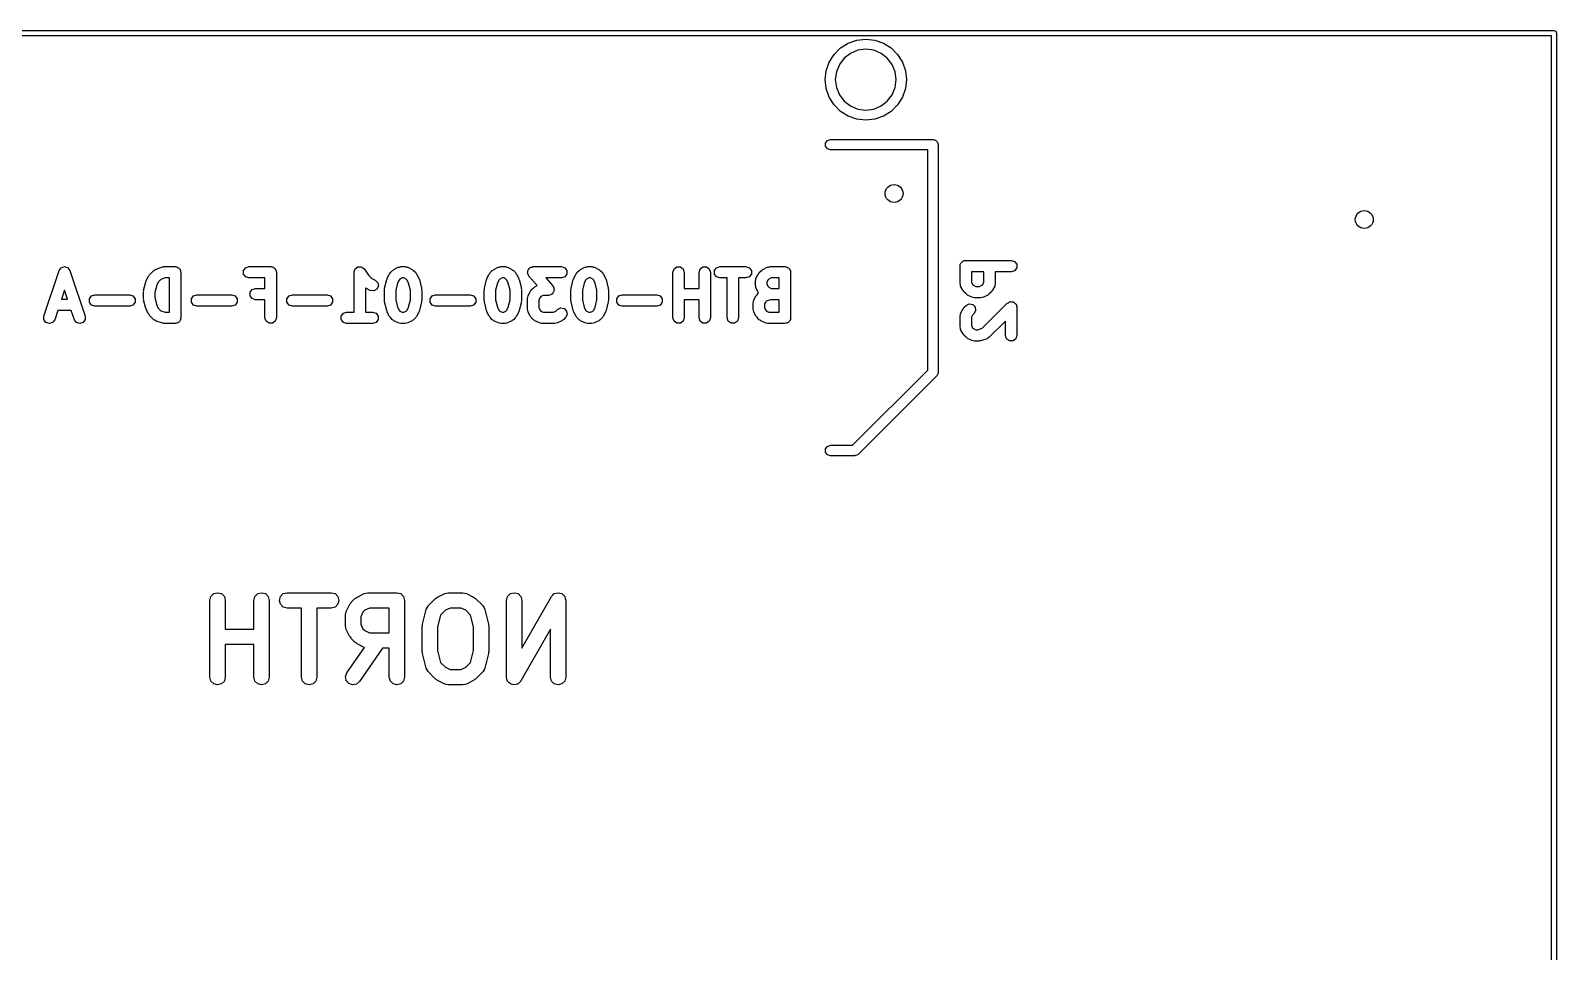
# Model space of a CAD drawing. Extents: x 0.05 to 3.95, y 0.04 to 3.84.
# Drawn here: x 2.776 to 3.948, y 1.937 to 2.645 of the extents above; entities that cross this region are included whole.
import ezdxf

# ---------------------------------------------------------------- set-up
doc = ezdxf.new("R2010")
doc.units = 0
doc.header["$MEASUREMENT"] = 0
doc.layers.add('BLACK', color=7, linetype='CONTINUOUS')

msp = doc.modelspace()

# ---------------------------------------------------------------- linework, layer by layer
at = {"layer": 'BLACK', "linetype": 'CONTINUOUS'}
for p, q in [((0.5047, 2.6453), (3.9457, 2.6453)), ((3.9437, 2.6413), (0.5067, 2.6413)), ((3.4036, 2.6356), (3.4102, 2.6379)), ((3.4102, 2.6379), (3.4171, 2.6387)), ((3.4171, 2.6387), (3.424, 2.6379)), ((3.424, 2.6379), (3.4306, 2.6356)), ((3.9437, 0.4563), (3.9437, 2.6413)), ((3.9457, 2.6453), (3.9471, 2.6447)), ((3.9471, 2.6447), (3.9476, 2.6433)), ((3.9476, 2.6433), (3.9476, 0.4543)), ((3.389, 2.621), (3.3927, 2.6269)), ((3.3927, 2.6269), (3.3977, 2.6319)), ((3.3977, 2.6319), (3.4036, 2.6356)), ((3.4054, 2.6277), (3.4006, 2.624)), ((3.411, 2.6301), (3.4054, 2.6277)), ((3.4171, 2.6309), (3.411, 2.6301)), ((3.4232, 2.6301), (3.4171, 2.6309)), ((3.4288, 2.6277), (3.4232, 2.6301)), ((3.4336, 2.624), (3.4288, 2.6277)), ((3.4306, 2.6356), (3.4365, 2.6319)), ((3.4365, 2.6319), (3.4415, 2.6269)), ((3.4415, 2.6269), (3.4452, 2.621)), ((3.3859, 2.6075), (3.3867, 2.6144)), ((3.3867, 2.6144), (3.389, 2.621)), ((3.3969, 2.6192), (3.3945, 2.6136)), ((3.4006, 2.624), (3.3969, 2.6192)), ((3.4373, 2.6192), (3.4336, 2.624)), ((3.4397, 2.6136), (3.4373, 2.6192)), ((3.4452, 2.621), (3.4475, 2.6144)), ((3.4475, 2.6144), (3.4483, 2.6075)), ((3.3867, 2.6006), (3.3859, 2.6075)), ((3.3945, 2.6136), (3.3937, 2.6075)), ((3.3937, 2.6075), (3.3945, 2.6014)), ((3.4405, 2.6075), (3.4397, 2.6136)), ((3.4397, 2.6014), (3.4405, 2.6075)), ((3.4483, 2.6075), (3.4475, 2.6006)), ((3.389, 2.594), (3.3867, 2.6006)), ((3.3927, 2.5881), (3.389, 2.594)), ((3.3945, 2.6014), (3.3969, 2.5958)), ((3.3969, 2.5958), (3.4006, 2.591)), ((3.4006, 2.591), (3.4054, 2.5873)), ((3.4288, 2.5873), (3.4336, 2.591)), ((3.4336, 2.591), (3.4373, 2.5958)), ((3.4373, 2.5958), (3.4397, 2.6014)), ((3.4452, 2.594), (3.4415, 2.5881)), ((3.4475, 2.6006), (3.4452, 2.594)), ((3.3977, 2.5831), (3.3927, 2.5881)), ((3.4036, 2.5794), (3.3977, 2.5831)), ((3.4102, 2.5771), (3.4036, 2.5794)), ((3.4054, 2.5873), (3.411, 2.5849)), ((3.411, 2.5849), (3.4171, 2.5841)), ((3.4171, 2.5841), (3.4232, 2.5849)), ((3.4232, 2.5849), (3.4288, 2.5873)), ((3.4306, 2.5794), (3.424, 2.5771)), ((3.4365, 2.5831), (3.4306, 2.5794)), ((3.4415, 2.5881), (3.4365, 2.5831)), ((3.4171, 2.5763), (3.4102, 2.5771)), ((3.424, 2.5771), (3.4171, 2.5763)), ((3.3862, 2.5587), (3.3876, 2.5607)), ((3.3862, 2.5563), (3.3862, 2.5587)), ((3.3876, 2.5543), (3.3862, 2.5563)), ((3.3876, 2.5607), (3.39, 2.5615)), ((3.39, 2.5615), (3.4687, 2.5615)), ((3.4687, 2.5615), (3.4693, 2.5613)), ((3.4693, 2.5613), (3.4699, 2.5613)), ((3.4699, 2.5613), (3.4705, 2.5609)), ((3.4705, 2.5609), (3.471, 2.5607)), ((3.471, 2.5607), (3.4714, 2.5602)), ((3.4714, 2.5602), (3.4719, 2.5598)), ((3.4719, 2.5598), (3.4721, 2.5593)), ((3.4721, 2.5593), (3.4725, 2.5587)), ((3.4725, 2.5587), (3.4725, 2.5581)), ((3.4725, 2.5581), (3.4727, 2.5575)), ((3.4727, 2.5575), (3.4727, 2.3825)), ((3.39, 2.5535), (3.3876, 2.5543)), ((3.4647, 2.5535), (3.39, 2.5535)), ((3.4647, 2.3842), (3.4647, 2.5535)), ((2.7975, 2.4608), (2.7983, 2.4619)), ((2.7983, 2.4619), (2.7991, 2.463)), ((2.7991, 2.463), (2.8004, 2.4634)), ((2.7991, 2.463), (2.7991, 2.463)), ((2.7991, 2.463), (2.7991, 2.463)), ((2.8004, 2.4634), (2.8016, 2.4638)), ((2.8016, 2.4638), (2.8017, 2.4638)), ((2.8017, 2.4638), (2.8017, 2.4638)), ((2.8017, 2.4638), (2.803, 2.4634)), ((2.803, 2.4634), (2.8042, 2.463)), ((2.8042, 2.463), (2.8042, 2.463)), ((2.8042, 2.463), (2.8043, 2.463)), ((2.8043, 2.463), (2.805, 2.4619)), ((2.805, 2.4619), (2.8058, 2.4608)), ((2.8711, 2.4613), (2.872, 2.4619)), ((2.872, 2.4619), (2.8769, 2.4636)), ((2.8769, 2.4636), (2.8777, 2.4636)), ((2.8777, 2.4636), (2.8783, 2.4638)), ((2.8783, 2.4638), (2.8867, 2.4638)), ((2.8867, 2.4638), (2.8873, 2.4636)), ((2.8873, 2.4636), (2.888, 2.4636)), ((2.888, 2.4636), (2.8886, 2.4632)), ((2.8886, 2.4632), (2.8892, 2.463)), ((2.8892, 2.463), (2.8897, 2.4624)), ((2.8897, 2.4624), (2.8902, 2.462)), ((2.8902, 2.462), (2.8904, 2.4613)), ((2.9392, 2.4608), (2.9408, 2.463)), ((2.9408, 2.463), (2.9433, 2.4638)), ((2.9433, 2.4638), (2.96, 2.4638)), ((2.96, 2.4638), (2.9607, 2.4636)), ((2.9607, 2.4636), (2.9613, 2.4636)), ((2.9613, 2.4636), (2.9619, 2.4632)), ((2.9619, 2.4632), (2.9626, 2.463)), ((2.9626, 2.463), (2.963, 2.4624)), ((2.963, 2.4624), (2.9635, 2.462)), ((2.9635, 2.462), (2.9638, 2.4613)), ((3.0244, 2.4608), (3.0248, 2.462)), ((3.0248, 2.462), (3.0249, 2.4621)), ((3.0249, 2.4621), (3.026, 2.4628)), ((3.0249, 2.4621), (3.0249, 2.4621)), ((3.026, 2.4628), (3.027, 2.4636)), ((3.027, 2.4636), (3.0271, 2.4636)), ((3.0271, 2.4636), (3.0271, 2.4636)), ((3.0271, 2.4636), (3.0284, 2.4636)), ((3.0284, 2.4636), (3.0297, 2.4636)), ((3.0297, 2.4636), (3.0298, 2.4635)), ((3.0298, 2.4635), (3.0299, 2.4635)), ((3.0299, 2.4635), (3.0309, 2.4628)), ((3.0309, 2.4628), (3.0319, 2.462)), ((3.0319, 2.462), (3.0319, 2.4619)), ((3.0319, 2.4619), (3.032, 2.4619)), ((3.032, 2.4619), (3.0351, 2.4572)), ((3.0542, 2.4612), (3.0547, 2.4617)), ((3.0547, 2.4617), (3.058, 2.4634)), ((3.058, 2.4634), (3.059, 2.4635)), ((3.059, 2.4635), (3.06, 2.4638)), ((3.06, 2.4638), (3.0633, 2.4638)), ((3.0633, 2.4638), (3.0643, 2.4635)), ((3.0643, 2.4635), (3.0653, 2.4634)), ((3.0653, 2.4634), (3.0686, 2.4617)), ((3.0686, 2.4617), (3.0691, 2.4612)), ((3.1309, 2.4612), (3.1314, 2.4617)), ((3.1314, 2.4617), (3.1347, 2.4634)), ((3.1347, 2.4634), (3.1357, 2.4635)), ((3.1357, 2.4635), (3.1367, 2.4638)), ((3.1367, 2.4638), (3.14, 2.4638)), ((3.14, 2.4638), (3.141, 2.4635)), ((3.141, 2.4635), (3.142, 2.4634)), ((3.142, 2.4634), (3.1453, 2.4617)), ((3.1453, 2.4617), (3.1458, 2.4612)), ((3.1578, 2.4612), (3.1579, 2.4617)), ((3.1579, 2.4617), (3.1586, 2.4623)), ((3.1586, 2.4623), (3.1591, 2.463)), ((3.1591, 2.463), (3.1596, 2.4631)), ((3.1596, 2.4631), (3.1599, 2.4634)), ((3.1599, 2.4634), (3.1608, 2.4635)), ((3.1608, 2.4635), (3.1617, 2.4638)), ((3.1617, 2.4638), (3.1833, 2.4638)), ((3.1833, 2.4638), (3.1859, 2.463)), ((3.1859, 2.463), (3.1875, 2.4608)), ((3.1975, 2.4612), (3.198, 2.4617)), ((3.198, 2.4617), (3.2014, 2.4634)), ((3.2014, 2.4634), (3.2024, 2.4635)), ((3.2024, 2.4635), (3.2033, 2.4638)), ((3.2033, 2.4638), (3.2067, 2.4638)), ((3.2067, 2.4638), (3.2076, 2.4635)), ((3.2076, 2.4635), (3.2086, 2.4634)), ((3.2086, 2.4634), (3.212, 2.4617)), ((3.212, 2.4617), (3.2125, 2.4612)), ((3.269, 2.4594), (3.2698, 2.462)), ((3.2698, 2.462), (3.272, 2.4636)), ((3.272, 2.4636), (3.2747, 2.4636)), ((3.2747, 2.4636), (3.2769, 2.462)), ((3.2769, 2.462), (3.2777, 2.4594)), ((3.289, 2.4594), (3.2898, 2.462)), ((3.2898, 2.462), (3.292, 2.4636)), ((3.292, 2.4636), (3.2947, 2.4636)), ((3.2947, 2.4636), (3.2969, 2.462)), ((3.2969, 2.462), (3.2977, 2.4594)), ((3.3008, 2.4608), (3.3024, 2.463)), ((3.3024, 2.463), (3.305, 2.4638)), ((3.305, 2.4638), (3.325, 2.4638)), ((3.325, 2.4638), (3.3276, 2.463)), ((3.3276, 2.463), (3.3292, 2.4608)), ((3.3375, 2.4612), (3.338, 2.4617)), ((3.338, 2.4617), (3.3414, 2.4634)), ((3.3414, 2.4634), (3.3424, 2.4635)), ((3.3424, 2.4635), (3.3433, 2.4638)), ((3.3433, 2.4638), (3.355, 2.4638)), ((3.355, 2.4638), (3.3557, 2.4636)), ((3.3557, 2.4636), (3.3563, 2.4636)), ((3.3563, 2.4636), (3.3569, 2.4632)), ((3.3569, 2.4632), (3.3576, 2.463)), ((3.3576, 2.463), (3.358, 2.4624)), ((3.358, 2.4624), (3.3585, 2.462)), ((3.3585, 2.462), (3.3588, 2.4613)), ((3.4895, 2.4642), (3.4897, 2.4649)), ((3.4895, 2.4509), (3.4895, 2.4642)), ((3.4897, 2.4656), (3.4901, 2.4661)), ((3.4897, 2.4649), (3.4897, 2.4656)), ((3.4901, 2.4661), (3.4903, 2.4668)), ((3.4903, 2.4668), (3.4909, 2.4672)), ((3.4909, 2.4672), (3.4913, 2.4678)), ((3.4913, 2.4678), (3.492, 2.468)), ((3.492, 2.468), (3.4925, 2.4684)), ((3.4925, 2.4684), (3.4932, 2.4684)), ((3.4932, 2.4684), (3.4939, 2.4686)), ((3.4939, 2.4686), (3.5289, 2.4686)), ((3.5289, 2.4686), (3.5314, 2.4678)), ((3.5314, 2.4678), (3.533, 2.4656)), ((3.533, 2.4629), (3.5314, 2.4607)), ((3.533, 2.4656), (3.533, 2.4629)), ((2.7858, 2.4258), (2.7975, 2.4608)), ((2.8058, 2.4608), (2.8175, 2.4258)), ((2.8624, 2.4455), (2.8641, 2.4522)), ((2.8641, 2.4522), (2.8643, 2.4526)), ((2.8643, 2.4526), (2.8644, 2.4531)), ((2.8644, 2.4531), (2.8661, 2.4564)), ((2.8661, 2.4564), (2.8666, 2.4569)), ((2.8666, 2.4569), (2.8669, 2.4575)), ((2.8669, 2.4575), (2.8702, 2.4609)), ((2.8702, 2.4609), (2.8711, 2.4613)), ((2.8736, 2.4518), (2.8725, 2.4496)), ((2.8757, 2.4539), (2.8736, 2.4518)), ((2.879, 2.4551), (2.8757, 2.4539)), ((2.8823, 2.4551), (2.879, 2.4551)), ((2.8823, 2.4288), (2.8823, 2.4551)), ((2.8904, 2.4613), (2.8908, 2.4608)), ((2.8908, 2.4608), (2.8908, 2.4601)), ((2.8908, 2.4601), (2.891, 2.4594)), ((2.891, 2.4594), (2.891, 2.4244)), ((2.9392, 2.4581), (2.9392, 2.4608)), ((2.9408, 2.4559), (2.9392, 2.4581)), ((2.9433, 2.4551), (2.9408, 2.4559)), ((2.9556, 2.4551), (2.9433, 2.4551)), ((2.9556, 2.4471), (2.9556, 2.4551)), ((2.9638, 2.4613), (2.9642, 2.4608)), ((2.9642, 2.4608), (2.9642, 2.4601)), ((2.9642, 2.4601), (2.9644, 2.4594)), ((2.9644, 2.4594), (2.9644, 2.4244)), ((3.024, 2.4596), (3.0244, 2.4608)), ((3.024, 2.4595), (3.024, 2.4596)), ((3.024, 2.4594), (3.024, 2.4595)), ((3.024, 2.4288), (3.024, 2.4594)), ((3.0351, 2.4572), (3.0376, 2.4547)), ((3.0376, 2.4547), (3.0403, 2.4533)), ((3.0403, 2.4533), (3.0422, 2.4514)), ((3.0422, 2.4514), (3.0427, 2.4488)), ((3.0474, 2.4472), (3.0491, 2.4538)), ((3.0491, 2.4538), (3.0494, 2.4542)), ((3.0494, 2.4547), (3.0511, 2.4581)), ((3.0494, 2.4542), (3.0494, 2.4547)), ((3.0511, 2.4581), (3.0516, 2.4586)), ((3.0516, 2.4586), (3.0519, 2.4592)), ((3.0519, 2.4592), (3.0536, 2.4609)), ((3.0536, 2.4609), (3.0542, 2.4612)), ((3.0575, 2.4512), (3.056, 2.4456)), ((3.0586, 2.4535), (3.0575, 2.4512)), ((3.0593, 2.4542), (3.0586, 2.4535)), ((3.061, 2.4551), (3.0593, 2.4542)), ((3.0623, 2.4551), (3.061, 2.4551)), ((3.0641, 2.4542), (3.0623, 2.4551)), ((3.0647, 2.4535), (3.0641, 2.4542)), ((3.0659, 2.4512), (3.0647, 2.4535)), ((3.0673, 2.4456), (3.0659, 2.4512)), ((3.0691, 2.4612), (3.0698, 2.4609)), ((3.0698, 2.4609), (3.0714, 2.4592)), ((3.0714, 2.4592), (3.0718, 2.4586)), ((3.0718, 2.4586), (3.0722, 2.4581)), ((3.0722, 2.4581), (3.0739, 2.4547)), ((3.0739, 2.4547), (3.074, 2.4542)), ((3.074, 2.4542), (3.0742, 2.4538)), ((3.0742, 2.4538), (3.0759, 2.4472)), ((3.1241, 2.4472), (3.1258, 2.4538)), ((3.1258, 2.4538), (3.126, 2.4542)), ((3.126, 2.4542), (3.1261, 2.4547)), ((3.1261, 2.4547), (3.1277, 2.4581)), ((3.1277, 2.4581), (3.1282, 2.4586)), ((3.1282, 2.4586), (3.1286, 2.4592)), ((3.1286, 2.4592), (3.1302, 2.4609)), ((3.1302, 2.4609), (3.1309, 2.4612)), ((3.1341, 2.4512), (3.1327, 2.4456)), ((3.1353, 2.4535), (3.1341, 2.4512)), ((3.1359, 2.4542), (3.1353, 2.4535)), ((3.1377, 2.4551), (3.1359, 2.4542)), ((3.139, 2.4551), (3.1377, 2.4551)), ((3.1407, 2.4542), (3.139, 2.4551)), ((3.1414, 2.4535), (3.1407, 2.4542)), ((3.1425, 2.4512), (3.1414, 2.4535)), ((3.144, 2.4456), (3.1425, 2.4512)), ((3.1458, 2.4612), (3.1464, 2.4609)), ((3.1464, 2.4609), (3.1481, 2.4592)), ((3.1481, 2.4592), (3.1484, 2.4586)), ((3.1484, 2.4586), (3.1489, 2.4581)), ((3.1489, 2.4581), (3.1506, 2.4547)), ((3.1506, 2.4547), (3.1507, 2.4542)), ((3.1507, 2.4542), (3.1509, 2.4538)), ((3.1509, 2.4538), (3.1526, 2.4472)), ((3.1573, 2.459), (3.1575, 2.4599)), ((3.1575, 2.4586), (3.1573, 2.459)), ((3.1575, 2.4608), (3.1578, 2.4612)), ((3.1575, 2.4599), (3.1575, 2.4608)), ((3.1575, 2.4581), (3.1575, 2.4586)), ((3.158, 2.4574), (3.1575, 2.4581)), ((3.1584, 2.4566), (3.158, 2.4574)), ((3.1648, 2.4492), (3.1584, 2.4566)), ((3.1833, 2.4551), (3.1713, 2.4551)), ((3.1713, 2.4551), (3.1766, 2.449)), ((3.1859, 2.4559), (3.1833, 2.4551)), ((3.1875, 2.4581), (3.1859, 2.4559)), ((3.1875, 2.4608), (3.1875, 2.4581)), ((3.1908, 2.4472), (3.1924, 2.4538)), ((3.1924, 2.4538), (3.1927, 2.4542)), ((3.1927, 2.4542), (3.1928, 2.4547)), ((3.1928, 2.4547), (3.1944, 2.4581)), ((3.1944, 2.4581), (3.1949, 2.4586)), ((3.1949, 2.4586), (3.1952, 2.4592)), ((3.1952, 2.4592), (3.1969, 2.4609)), ((3.1969, 2.4609), (3.1975, 2.4612)), ((3.2008, 2.4512), (3.1994, 2.4456)), ((3.2019, 2.4535), (3.2008, 2.4512)), ((3.2026, 2.4542), (3.2019, 2.4535)), ((3.2044, 2.4551), (3.2026, 2.4542)), ((3.2056, 2.4551), (3.2044, 2.4551)), ((3.2074, 2.4542), (3.2056, 2.4551)), ((3.2081, 2.4535), (3.2074, 2.4542)), ((3.2092, 2.4512), (3.2081, 2.4535)), ((3.2106, 2.4456), (3.2092, 2.4512)), ((3.2125, 2.4612), (3.2131, 2.4609)), ((3.2131, 2.4609), (3.2148, 2.4592)), ((3.2148, 2.4592), (3.2151, 2.4586)), ((3.2151, 2.4586), (3.2156, 2.4581)), ((3.2156, 2.4581), (3.2172, 2.4547)), ((3.2172, 2.4547), (3.2173, 2.4542)), ((3.2173, 2.4542), (3.2176, 2.4538)), ((3.2176, 2.4538), (3.2192, 2.4472)), ((3.269, 2.4244), (3.269, 2.4594)), ((3.2777, 2.4594), (3.2777, 2.4471)), ((3.289, 2.4471), (3.289, 2.4594)), ((3.2977, 2.4594), (3.2977, 2.4244)), ((3.3008, 2.4581), (3.3008, 2.4608)), ((3.3024, 2.4559), (3.3008, 2.4581)), ((3.305, 2.4551), (3.3024, 2.4559)), ((3.3106, 2.4551), (3.305, 2.4551)), ((3.3106, 2.4244), (3.3106, 2.4551)), ((3.325, 2.4551), (3.3194, 2.4551)), ((3.3194, 2.4551), (3.3194, 2.4244)), ((3.3276, 2.4559), (3.325, 2.4551)), ((3.3292, 2.4581), (3.3276, 2.4559)), ((3.3292, 2.4608), (3.3292, 2.4581)), ((3.3323, 2.4528), (3.3326, 2.4537)), ((3.3323, 2.4494), (3.3323, 2.4528)), ((3.3326, 2.4537), (3.3327, 2.4547)), ((3.3327, 2.4547), (3.3344, 2.4581)), ((3.3344, 2.4581), (3.3349, 2.4586)), ((3.3349, 2.4586), (3.3352, 2.4592)), ((3.3352, 2.4592), (3.3369, 2.4609)), ((3.3369, 2.4609), (3.3375, 2.4612)), ((3.3419, 2.4535), (3.341, 2.4517)), ((3.341, 2.4517), (3.341, 2.4505)), ((3.341, 2.4505), (3.3419, 2.4487)), ((3.3426, 2.4542), (3.3419, 2.4535)), ((3.3444, 2.4551), (3.3426, 2.4542)), ((3.3506, 2.4551), (3.3444, 2.4551)), ((3.3506, 2.4471), (3.3506, 2.4551)), ((3.3588, 2.4613), (3.3592, 2.4608)), ((3.3592, 2.4608), (3.3592, 2.4601)), ((3.3592, 2.4601), (3.3594, 2.4594)), ((3.3594, 2.4594), (3.3594, 2.4244)), ((3.4898, 2.4499), (3.4895, 2.4509)), ((3.4899, 2.4489), (3.4898, 2.4499)), ((3.5078, 2.4599), (3.4982, 2.4599)), ((3.4982, 2.4599), (3.4982, 2.4519)), ((3.4982, 2.4519), (3.4991, 2.4502)), ((3.4991, 2.4502), (3.4998, 2.4495)), ((3.5063, 2.4495), (3.5069, 2.4502)), ((3.5069, 2.4502), (3.5078, 2.4519)), ((3.5078, 2.4519), (3.5078, 2.4599)), ((3.5163, 2.4499), (3.5161, 2.4489)), ((3.5166, 2.4509), (3.5163, 2.4499)), ((3.5289, 2.4599), (3.5166, 2.4599)), ((3.5166, 2.4599), (3.5166, 2.4509)), ((3.5314, 2.4607), (3.5289, 2.4599)), ((2.8017, 2.4456), (2.7994, 2.4388)), ((2.7994, 2.4388), (2.8039, 2.4388)), ((2.8039, 2.4388), (2.8017, 2.4456)), ((2.8208, 2.4391), (2.8224, 2.4413)), ((2.8208, 2.4364), (2.8208, 2.4391)), ((2.8224, 2.4413), (2.825, 2.4421)), ((2.825, 2.4421), (2.8517, 2.4421)), ((2.8517, 2.4421), (2.8542, 2.4413)), ((2.8542, 2.4413), (2.8558, 2.4391)), ((2.8558, 2.4391), (2.8558, 2.4364)), ((2.8623, 2.4444), (2.8625, 2.4449)), ((2.8623, 2.4394), (2.8623, 2.4444)), ((2.8625, 2.4389), (2.8623, 2.4394)), ((2.8625, 2.4449), (2.8624, 2.4455)), ((2.8624, 2.4384), (2.8625, 2.4389)), ((2.8641, 2.4317), (2.8624, 2.4384)), ((2.8725, 2.4496), (2.871, 2.4439)), ((2.871, 2.4439), (2.871, 2.44)), ((2.871, 2.44), (2.8725, 2.4343)), ((2.8992, 2.4391), (2.9008, 2.4413)), ((2.8992, 2.4364), (2.8992, 2.4391)), ((2.9008, 2.4413), (2.9033, 2.4421)), ((2.9033, 2.4421), (2.93, 2.4421)), ((2.93, 2.4421), (2.9326, 2.4413)), ((2.9326, 2.4413), (2.9342, 2.4391)), ((2.9342, 2.4391), (2.9342, 2.4364)), ((2.9442, 2.4441), (2.9458, 2.4463)), ((2.9442, 2.4414), (2.9442, 2.4441)), ((2.9458, 2.4392), (2.9442, 2.4414)), ((2.9458, 2.4463), (2.9483, 2.4471)), ((2.9483, 2.4384), (2.9458, 2.4392)), ((2.9483, 2.4471), (2.9556, 2.4471)), ((2.9556, 2.4384), (2.9483, 2.4384)), ((2.9556, 2.4244), (2.9556, 2.4384)), ((2.9725, 2.4391), (2.9741, 2.4413)), ((2.9725, 2.4364), (2.9725, 2.4391)), ((2.9741, 2.4413), (2.9767, 2.4421)), ((2.9767, 2.4421), (3.0033, 2.4421)), ((3.0033, 2.4421), (3.0059, 2.4413)), ((3.0059, 2.4413), (3.0075, 2.4391)), ((3.0075, 2.4391), (3.0075, 2.4364)), ((3.033, 2.4472), (3.0327, 2.4475)), ((3.0327, 2.4475), (3.0327, 2.4288)), ((3.0364, 2.4455), (3.033, 2.4472)), ((3.0391, 2.4451), (3.0364, 2.4455)), ((3.0415, 2.4464), (3.0391, 2.4451)), ((3.0427, 2.4488), (3.0415, 2.4464)), ((3.0473, 2.4461), (3.0475, 2.4466)), ((3.0473, 2.4378), (3.0473, 2.4461)), ((3.0475, 2.4466), (3.0474, 2.4472)), ((3.056, 2.4456), (3.056, 2.4383)), ((3.056, 2.4383), (3.0575, 2.4326)), ((3.0659, 2.4326), (3.0673, 2.4383)), ((3.0673, 2.4383), (3.0673, 2.4456)), ((3.0759, 2.4472), (3.0759, 2.4466)), ((3.0759, 2.4466), (3.076, 2.4461)), ((3.076, 2.4461), (3.076, 2.4378)), ((3.0825, 2.4391), (3.0841, 2.4413)), ((3.0825, 2.4364), (3.0825, 2.4391)), ((3.0841, 2.4413), (3.0867, 2.4421)), ((3.0867, 2.4421), (3.1133, 2.4421)), ((3.1133, 2.4421), (3.1159, 2.4413)), ((3.1159, 2.4413), (3.1175, 2.4391)), ((3.1175, 2.4391), (3.1175, 2.4364)), ((3.124, 2.4461), (3.1241, 2.4466)), ((3.124, 2.4378), (3.124, 2.4461)), ((3.1241, 2.4466), (3.1241, 2.4472)), ((3.1327, 2.4456), (3.1327, 2.4383)), ((3.1327, 2.4383), (3.1341, 2.4326)), ((3.1425, 2.4326), (3.144, 2.4383)), ((3.144, 2.4383), (3.144, 2.4456)), ((3.1526, 2.4472), (3.1525, 2.4466)), ((3.1525, 2.4466), (3.1527, 2.4461)), ((3.1527, 2.4461), (3.1527, 2.4378)), ((3.1573, 2.4394), (3.1576, 2.4404)), ((3.1573, 2.4311), (3.1573, 2.4394)), ((3.1576, 2.4404), (3.1578, 2.4414)), ((3.1578, 2.4414), (3.1594, 2.4447)), ((3.1594, 2.4447), (3.1599, 2.4452)), ((3.1599, 2.4452), (3.1602, 2.4459)), ((3.1602, 2.4459), (3.1619, 2.4475)), ((3.1619, 2.4475), (3.1625, 2.4478)), ((3.1625, 2.4478), (3.163, 2.4484)), ((3.163, 2.4484), (3.1648, 2.4492)), ((3.1669, 2.4402), (3.166, 2.4384)), ((3.166, 2.4384), (3.166, 2.4321)), ((3.1676, 2.4408), (3.1669, 2.4402)), ((3.1694, 2.4417), (3.1676, 2.4408)), ((3.1733, 2.4417), (3.1694, 2.4417)), ((3.1742, 2.442), (3.1733, 2.4417)), ((3.1751, 2.4421), (3.1742, 2.442)), ((3.1754, 2.4424), (3.1751, 2.4421)), ((3.1759, 2.4426), (3.1754, 2.4424)), ((3.1764, 2.4433), (3.1759, 2.4426)), ((3.1771, 2.4439), (3.1764, 2.4433)), ((3.1766, 2.449), (3.177, 2.4482)), ((3.177, 2.4482), (3.1775, 2.4474)), ((3.1772, 2.4443), (3.1771, 2.4439)), ((3.1775, 2.4447), (3.1772, 2.4443)), ((3.1775, 2.4474), (3.1775, 2.447)), ((3.1775, 2.447), (3.1777, 2.4465)), ((3.1777, 2.4465), (3.1775, 2.4456)), ((3.1775, 2.4456), (3.1775, 2.4447)), ((3.1906, 2.4461), (3.1908, 2.4466)), ((3.1906, 2.4378), (3.1906, 2.4461)), ((3.1908, 2.4466), (3.1908, 2.4472)), ((3.1994, 2.4456), (3.1994, 2.4383)), ((3.1994, 2.4383), (3.2008, 2.4326)), ((3.2092, 2.4326), (3.2106, 2.4383)), ((3.2106, 2.4383), (3.2106, 2.4456)), ((3.2192, 2.4472), (3.2192, 2.4466)), ((3.2192, 2.4466), (3.2194, 2.4461)), ((3.2194, 2.4461), (3.2194, 2.4378)), ((3.2258, 2.4391), (3.2274, 2.4413)), ((3.2258, 2.4364), (3.2258, 2.4391)), ((3.2274, 2.4413), (3.23, 2.4421)), ((3.23, 2.4421), (3.2567, 2.4421)), ((3.2567, 2.4421), (3.2592, 2.4413)), ((3.2592, 2.4413), (3.2608, 2.4391)), ((3.2608, 2.4391), (3.2608, 2.4364)), ((3.2777, 2.4471), (3.289, 2.4471)), ((3.289, 2.4384), (3.2777, 2.4384)), ((3.2777, 2.4384), (3.2777, 2.4244)), ((3.289, 2.4244), (3.289, 2.4384)), ((3.3309, 2.4371), (3.3311, 2.4381)), ((3.3311, 2.4381), (3.3327, 2.4414)), ((3.3326, 2.4485), (3.3323, 2.4494)), ((3.3327, 2.4475), (3.3326, 2.4485)), ((3.3344, 2.4441), (3.3327, 2.4475)), ((3.3327, 2.4414), (3.3333, 2.4419)), ((3.3333, 2.4419), (3.3336, 2.4425)), ((3.3336, 2.4425), (3.3348, 2.4438)), ((3.3348, 2.4438), (3.3344, 2.4441)), ((3.344, 2.4384), (3.3407, 2.4373)), ((3.3419, 2.4487), (3.3426, 2.448)), ((3.3426, 2.448), (3.3444, 2.4471)), ((3.3506, 2.4384), (3.344, 2.4384)), ((3.3444, 2.4471), (3.3506, 2.4471)), ((3.3506, 2.4288), (3.3506, 2.4384)), ((3.4916, 2.4456), (3.4899, 2.4489)), ((3.4921, 2.4451), (3.4916, 2.4456)), ((3.4924, 2.4445), (3.4921, 2.4451)), ((3.4941, 2.4428), (3.4924, 2.4445)), ((3.4947, 2.4425), (3.4941, 2.4428)), ((3.4952, 2.442), (3.4947, 2.4425)), ((3.4986, 2.4403), (3.4952, 2.442)), ((3.4996, 2.4402), (3.4986, 2.4403)), ((3.5005, 2.4399), (3.4996, 2.4402)), ((3.4998, 2.4495), (3.5016, 2.4486)), ((3.5055, 2.4399), (3.5005, 2.4399)), ((3.5016, 2.4486), (3.5045, 2.4486)), ((3.5045, 2.4486), (3.5063, 2.4495)), ((3.5065, 2.4402), (3.5055, 2.4399)), ((3.5075, 2.4403), (3.5065, 2.4402)), ((3.5108, 2.442), (3.5075, 2.4403)), ((3.5113, 2.4425), (3.5108, 2.442)), ((3.512, 2.4428), (3.5113, 2.4425)), ((3.5136, 2.4445), (3.512, 2.4428)), ((3.5139, 2.4451), (3.5136, 2.4445)), ((3.5145, 2.4456), (3.5139, 2.4451)), ((3.5161, 2.4489), (3.5145, 2.4456)), ((2.7965, 2.4301), (2.7942, 2.423)), ((2.8068, 2.4301), (2.7965, 2.4301)), ((2.8092, 2.423), (2.8068, 2.4301)), ((2.8224, 2.4342), (2.8208, 2.4364)), ((2.825, 2.4334), (2.8224, 2.4342)), ((2.8517, 2.4334), (2.825, 2.4334)), ((2.8542, 2.4342), (2.8517, 2.4334)), ((2.8558, 2.4364), (2.8542, 2.4342)), ((2.8643, 2.4313), (2.8641, 2.4317)), ((2.8644, 2.4308), (2.8643, 2.4313)), ((2.8661, 2.4275), (2.8644, 2.4308)), ((2.8666, 2.427), (2.8661, 2.4275)), ((2.8669, 2.4263), (2.8666, 2.427)), ((2.8702, 2.423), (2.8669, 2.4263)), ((2.8725, 2.4343), (2.8736, 2.432)), ((2.8736, 2.432), (2.8757, 2.4299)), ((2.8757, 2.4299), (2.879, 2.4288)), ((2.879, 2.4288), (2.8823, 2.4288)), ((2.9008, 2.4342), (2.8992, 2.4364)), ((2.9033, 2.4334), (2.9008, 2.4342)), ((2.93, 2.4334), (2.9033, 2.4334)), ((2.9326, 2.4342), (2.93, 2.4334)), ((2.9342, 2.4364), (2.9326, 2.4342)), ((2.9741, 2.4342), (2.9725, 2.4364)), ((2.9767, 2.4334), (2.9741, 2.4342)), ((3.0033, 2.4334), (2.9767, 2.4334)), ((3.0059, 2.4342), (3.0033, 2.4334)), ((3.0075, 2.4364), (3.0059, 2.4342)), ((3.0142, 2.4258), (3.0158, 2.428)), ((3.0158, 2.428), (3.0183, 2.4288)), ((3.0183, 2.4288), (3.024, 2.4288)), ((3.0327, 2.4288), (3.0383, 2.4288)), ((3.0383, 2.4288), (3.0409, 2.428)), ((3.0409, 2.428), (3.0425, 2.4258)), ((3.0475, 2.4373), (3.0473, 2.4378)), ((3.0474, 2.4367), (3.0475, 2.4373)), ((3.0491, 2.43), (3.0474, 2.4367)), ((3.0494, 2.4296), (3.0491, 2.43)), ((3.0494, 2.4291), (3.0494, 2.4296)), ((3.0511, 2.4258), (3.0494, 2.4291)), ((3.0575, 2.4326), (3.0586, 2.4304)), ((3.0586, 2.4304), (3.0593, 2.4297)), ((3.0593, 2.4297), (3.061, 2.4288)), ((3.061, 2.4288), (3.0623, 2.4288)), ((3.0623, 2.4288), (3.0641, 2.4297)), ((3.0641, 2.4297), (3.0647, 2.4304)), ((3.0647, 2.4304), (3.0659, 2.4326)), ((3.0739, 2.4291), (3.0722, 2.4258)), ((3.074, 2.4296), (3.0739, 2.4291)), ((3.0742, 2.43), (3.074, 2.4296)), ((3.0759, 2.4367), (3.0742, 2.43)), ((3.076, 2.4378), (3.0759, 2.4373)), ((3.0759, 2.4373), (3.0759, 2.4367)), ((3.0841, 2.4342), (3.0825, 2.4364)), ((3.0867, 2.4334), (3.0841, 2.4342)), ((3.1133, 2.4334), (3.0867, 2.4334)), ((3.1159, 2.4342), (3.1133, 2.4334)), ((3.1175, 2.4364), (3.1159, 2.4342)), ((3.1241, 2.4373), (3.124, 2.4378)), ((3.1241, 2.4367), (3.1241, 2.4373)), ((3.1258, 2.43), (3.1241, 2.4367)), ((3.126, 2.4296), (3.1258, 2.43)), ((3.1261, 2.4291), (3.126, 2.4296)), ((3.1277, 2.4258), (3.1261, 2.4291)), ((3.1341, 2.4326), (3.1353, 2.4304)), ((3.1353, 2.4304), (3.1359, 2.4297)), ((3.1359, 2.4297), (3.1377, 2.4288)), ((3.1377, 2.4288), (3.139, 2.4288)), ((3.139, 2.4288), (3.1407, 2.4297)), ((3.1407, 2.4297), (3.1414, 2.4304)), ((3.1414, 2.4304), (3.1425, 2.4326)), ((3.1506, 2.4291), (3.1489, 2.4258)), ((3.1507, 2.4296), (3.1506, 2.4291)), ((3.1509, 2.43), (3.1507, 2.4296)), ((3.1526, 2.4367), (3.1509, 2.43)), ((3.1527, 2.4378), (3.1525, 2.4373)), ((3.1525, 2.4373), (3.1526, 2.4367)), ((3.1576, 2.4301), (3.1573, 2.4311)), ((3.1578, 2.4291), (3.1576, 2.4301)), ((3.1594, 2.4258), (3.1578, 2.4291)), ((3.166, 2.4321), (3.1669, 2.4304)), ((3.1669, 2.4304), (3.1676, 2.4297)), ((3.1676, 2.4297), (3.1694, 2.4288)), ((3.1694, 2.4288), (3.1773, 2.4288)), ((3.1773, 2.4288), (3.1791, 2.4297)), ((3.1791, 2.4297), (3.1802, 2.4309)), ((3.1802, 2.4309), (3.1827, 2.4321)), ((3.1827, 2.4321), (3.1853, 2.4317)), ((3.1853, 2.4317), (3.1872, 2.4297)), ((3.1877, 2.4271), (3.1864, 2.4247)), ((3.1872, 2.4297), (3.1877, 2.4271)), ((3.1908, 2.4373), (3.1906, 2.4378)), ((3.1908, 2.4367), (3.1908, 2.4373)), ((3.1924, 2.43), (3.1908, 2.4367)), ((3.1927, 2.4296), (3.1924, 2.43)), ((3.1928, 2.4291), (3.1927, 2.4296)), ((3.1944, 2.4258), (3.1928, 2.4291)), ((3.2008, 2.4326), (3.2019, 2.4304)), ((3.2019, 2.4304), (3.2026, 2.4297)), ((3.2026, 2.4297), (3.2044, 2.4288)), ((3.2044, 2.4288), (3.2056, 2.4288)), ((3.2056, 2.4288), (3.2074, 2.4297)), ((3.2074, 2.4297), (3.2081, 2.4304)), ((3.2081, 2.4304), (3.2092, 2.4326)), ((3.2172, 2.4291), (3.2156, 2.4258)), ((3.2173, 2.4296), (3.2172, 2.4291)), ((3.2176, 2.43), (3.2173, 2.4296)), ((3.2192, 2.4367), (3.2176, 2.43)), ((3.2194, 2.4378), (3.2192, 2.4373)), ((3.2192, 2.4373), (3.2192, 2.4367)), ((3.2274, 2.4342), (3.2258, 2.4364)), ((3.23, 2.4334), (3.2274, 2.4342)), ((3.2567, 2.4334), (3.23, 2.4334)), ((3.2592, 2.4342), (3.2567, 2.4334)), ((3.2608, 2.4364), (3.2592, 2.4342)), ((3.3306, 2.4361), (3.3309, 2.4371)), ((3.3306, 2.4311), (3.3306, 2.4361)), ((3.3309, 2.4301), (3.3306, 2.4311)), ((3.3311, 2.4291), (3.3309, 2.4301)), ((3.3327, 2.4258), (3.3311, 2.4291)), ((3.3403, 2.4368), (3.3394, 2.4351)), ((3.3394, 2.4351), (3.3394, 2.4321)), ((3.3394, 2.4321), (3.3403, 2.4304)), ((3.3407, 2.4373), (3.3403, 2.4368)), ((3.3403, 2.4304), (3.3409, 2.4297)), ((3.3409, 2.4297), (3.3427, 2.4288)), ((3.3427, 2.4288), (3.3506, 2.4288)), ((3.4895, 2.4259), (3.4898, 2.4269)), ((3.4898, 2.4269), (3.4899, 2.4279)), ((3.4899, 2.4279), (3.4916, 2.4312)), ((3.4916, 2.4312), (3.4921, 2.4317)), ((3.4921, 2.4317), (3.4924, 2.4323)), ((3.4924, 2.4323), (3.4941, 2.434)), ((3.4941, 2.434), (3.4965, 2.4352)), ((3.4965, 2.4352), (3.4992, 2.4348)), ((3.4991, 2.4266), (3.4982, 2.4249)), ((3.5003, 2.4278), (3.4991, 2.4266)), ((3.4992, 2.4348), (3.5011, 2.4329)), ((3.5015, 2.4302), (3.5003, 2.4278)), ((3.5011, 2.4329), (3.5015, 2.4302)), ((3.5065, 2.4164), (3.5258, 2.4357)), ((3.5258, 2.4357), (3.5267, 2.4361)), ((3.5267, 2.4361), (3.5275, 2.4367)), ((3.5275, 2.4367), (3.5279, 2.4367)), ((3.5279, 2.4367), (3.5282, 2.4369)), ((3.5282, 2.4369), (3.5292, 2.4367)), ((3.5292, 2.4367), (3.5302, 2.4367)), ((3.5302, 2.4367), (3.5305, 2.4365)), ((3.5305, 2.4365), (3.5309, 2.4365)), ((3.5309, 2.4365), (3.5316, 2.4357)), ((3.5316, 2.4357), (3.5324, 2.4351)), ((3.5324, 2.4351), (3.5325, 2.4348)), ((3.5325, 2.4348), (3.5328, 2.4346)), ((3.5328, 2.4346), (3.5329, 2.4335)), ((3.5329, 2.4335), (3.5332, 2.4326)), ((3.5332, 2.4326), (3.5332, 2.4109)), ((2.7858, 2.4231), (2.7858, 2.4258)), ((2.7874, 2.4209), (2.7858, 2.4231)), ((2.79, 2.4201), (2.7874, 2.4209)), ((2.7925, 2.4209), (2.79, 2.4201)), ((2.7942, 2.423), (2.7925, 2.4209)), ((2.8108, 2.4209), (2.8092, 2.423)), ((2.8134, 2.4201), (2.8108, 2.4209)), ((2.8159, 2.4209), (2.8134, 2.4201)), ((2.8175, 2.4231), (2.8159, 2.4209)), ((2.8175, 2.4258), (2.8175, 2.4231)), ((2.8711, 2.4226), (2.8702, 2.423)), ((2.872, 2.4219), (2.8711, 2.4226)), ((2.8769, 2.4203), (2.872, 2.4219)), ((2.8777, 2.4203), (2.8769, 2.4203)), ((2.8783, 2.4201), (2.8777, 2.4203)), ((2.8867, 2.4201), (2.8783, 2.4201)), ((2.8873, 2.4203), (2.8867, 2.4201)), ((2.888, 2.4203), (2.8873, 2.4203)), ((2.8886, 2.4207), (2.888, 2.4203)), ((2.8892, 2.4209), (2.8886, 2.4207)), ((2.8897, 2.4215), (2.8892, 2.4209)), ((2.8902, 2.4219), (2.8897, 2.4215)), ((2.8904, 2.4225), (2.8902, 2.4219)), ((2.8908, 2.4231), (2.8904, 2.4225)), ((2.891, 2.4244), (2.8908, 2.4238)), ((2.8908, 2.4238), (2.8908, 2.4231)), ((2.9565, 2.4219), (2.9556, 2.4244)), ((2.9587, 2.4203), (2.9565, 2.4219)), ((2.9613, 2.4203), (2.9587, 2.4203)), ((2.9635, 2.4219), (2.9613, 2.4203)), ((2.9644, 2.4244), (2.9635, 2.4219)), ((3.0142, 2.4231), (3.0142, 2.4258)), ((3.0158, 2.4209), (3.0142, 2.4231)), ((3.0183, 2.4201), (3.0158, 2.4209)), ((3.0383, 2.4201), (3.0183, 2.4201)), ((3.0409, 2.4209), (3.0383, 2.4201)), ((3.0425, 2.4231), (3.0409, 2.4209)), ((3.0425, 2.4258), (3.0425, 2.4231)), ((3.0516, 2.4253), (3.0511, 2.4258)), ((3.0519, 2.4247), (3.0516, 2.4253)), ((3.0536, 2.423), (3.0519, 2.4247)), ((3.0542, 2.4227), (3.0536, 2.423)), ((3.0547, 2.4222), (3.0542, 2.4227)), ((3.058, 2.4205), (3.0547, 2.4222)), ((3.059, 2.4204), (3.058, 2.4205)), ((3.06, 2.4201), (3.059, 2.4204)), ((3.0633, 2.4201), (3.06, 2.4201)), ((3.0643, 2.4204), (3.0633, 2.4201)), ((3.0653, 2.4205), (3.0643, 2.4204)), ((3.0686, 2.4222), (3.0653, 2.4205)), ((3.0691, 2.4227), (3.0686, 2.4222)), ((3.0698, 2.423), (3.0691, 2.4227)), ((3.0714, 2.4247), (3.0698, 2.423)), ((3.0718, 2.4253), (3.0714, 2.4247)), ((3.0722, 2.4258), (3.0718, 2.4253)), ((3.1282, 2.4253), (3.1277, 2.4258)), ((3.1286, 2.4247), (3.1282, 2.4253)), ((3.1302, 2.423), (3.1286, 2.4247)), ((3.1309, 2.4227), (3.1302, 2.423)), ((3.1314, 2.4222), (3.1309, 2.4227)), ((3.1347, 2.4205), (3.1314, 2.4222)), ((3.1357, 2.4204), (3.1347, 2.4205)), ((3.1367, 2.4201), (3.1357, 2.4204)), ((3.14, 2.4201), (3.1367, 2.4201)), ((3.141, 2.4204), (3.14, 2.4201)), ((3.142, 2.4205), (3.141, 2.4204)), ((3.1453, 2.4222), (3.142, 2.4205)), ((3.1458, 2.4227), (3.1453, 2.4222)), ((3.1464, 2.423), (3.1458, 2.4227)), ((3.1481, 2.4247), (3.1464, 2.423)), ((3.1484, 2.4253), (3.1481, 2.4247)), ((3.1489, 2.4258), (3.1484, 2.4253)), ((3.1599, 2.4253), (3.1594, 2.4258)), ((3.1602, 2.4247), (3.1599, 2.4253)), ((3.1619, 2.423), (3.1602, 2.4247)), ((3.1625, 2.4227), (3.1619, 2.423)), ((3.163, 2.4222), (3.1625, 2.4227)), ((3.1664, 2.4205), (3.163, 2.4222)), ((3.1674, 2.4204), (3.1664, 2.4205)), ((3.1683, 2.4201), (3.1674, 2.4204)), ((3.1783, 2.4201), (3.1683, 2.4201)), ((3.1793, 2.4204), (3.1783, 2.4201)), ((3.1803, 2.4205), (3.1793, 2.4204)), ((3.1836, 2.4222), (3.1803, 2.4205)), ((3.1841, 2.4227), (3.1836, 2.4222)), ((3.1848, 2.423), (3.1841, 2.4227)), ((3.1864, 2.4247), (3.1848, 2.423)), ((3.1949, 2.4253), (3.1944, 2.4258)), ((3.1952, 2.4247), (3.1949, 2.4253)), ((3.1969, 2.423), (3.1952, 2.4247)), ((3.1975, 2.4227), (3.1969, 2.423)), ((3.198, 2.4222), (3.1975, 2.4227)), ((3.2014, 2.4205), (3.198, 2.4222)), ((3.2024, 2.4204), (3.2014, 2.4205)), ((3.2033, 2.4201), (3.2024, 2.4204)), ((3.2067, 2.4201), (3.2033, 2.4201)), ((3.2076, 2.4204), (3.2067, 2.4201)), ((3.2086, 2.4205), (3.2076, 2.4204)), ((3.212, 2.4222), (3.2086, 2.4205)), ((3.2125, 2.4227), (3.212, 2.4222)), ((3.2131, 2.423), (3.2125, 2.4227)), ((3.2148, 2.4247), (3.2131, 2.423)), ((3.2151, 2.4253), (3.2148, 2.4247)), ((3.2156, 2.4258), (3.2151, 2.4253)), ((3.2698, 2.4219), (3.269, 2.4244)), ((3.272, 2.4203), (3.2698, 2.4219)), ((3.2747, 2.4203), (3.272, 2.4203)), ((3.2769, 2.4219), (3.2747, 2.4203)), ((3.2777, 2.4244), (3.2769, 2.4219)), ((3.2898, 2.4219), (3.289, 2.4244)), ((3.292, 2.4203), (3.2898, 2.4219)), ((3.2947, 2.4203), (3.292, 2.4203)), ((3.2969, 2.4219), (3.2947, 2.4203)), ((3.2977, 2.4244), (3.2969, 2.4219)), ((3.3115, 2.4219), (3.3106, 2.4244)), ((3.3136, 2.4203), (3.3115, 2.4219)), ((3.3163, 2.4203), (3.3136, 2.4203)), ((3.3185, 2.4219), (3.3163, 2.4203)), ((3.3194, 2.4244), (3.3185, 2.4219)), ((3.3333, 2.4253), (3.3327, 2.4258)), ((3.3336, 2.4247), (3.3333, 2.4253)), ((3.3352, 2.423), (3.3336, 2.4247)), ((3.3359, 2.4227), (3.3352, 2.423)), ((3.3364, 2.4222), (3.3359, 2.4227)), ((3.3397, 2.4205), (3.3364, 2.4222)), ((3.3407, 2.4204), (3.3397, 2.4205)), ((3.3417, 2.4201), (3.3407, 2.4204)), ((3.355, 2.4201), (3.3417, 2.4201)), ((3.3557, 2.4203), (3.355, 2.4201)), ((3.3563, 2.4203), (3.3557, 2.4203)), ((3.3569, 2.4207), (3.3563, 2.4203)), ((3.3576, 2.4209), (3.3569, 2.4207)), ((3.358, 2.4215), (3.3576, 2.4209)), ((3.3585, 2.4219), (3.358, 2.4215)), ((3.3588, 2.4225), (3.3585, 2.4219)), ((3.3592, 2.4231), (3.3588, 2.4225)), ((3.3594, 2.4244), (3.3592, 2.4238)), ((3.3592, 2.4238), (3.3592, 2.4231)), ((3.4895, 2.4176), (3.4895, 2.4259)), ((3.4898, 2.4166), (3.4895, 2.4176)), ((3.4899, 2.4156), (3.4898, 2.4166)), ((3.4916, 2.4123), (3.4899, 2.4156)), ((3.4982, 2.4249), (3.4982, 2.4186)), ((3.4982, 2.4186), (3.4991, 2.4168)), ((3.4991, 2.4168), (3.4998, 2.4162)), ((3.4998, 2.4162), (3.5016, 2.4153)), ((3.5016, 2.4153), (3.5032, 2.4153)), ((3.5032, 2.4153), (3.5065, 2.4164)), ((3.5245, 2.422), (3.512, 2.4095)), ((3.5245, 2.4109), (3.5245, 2.422)), ((3.4921, 2.4118), (3.4916, 2.4123)), ((3.4924, 2.4111), (3.4921, 2.4118)), ((3.4941, 2.4095), (3.4924, 2.4111)), ((3.4947, 2.4091), (3.4941, 2.4095)), ((3.4952, 2.4087), (3.4947, 2.4091)), ((3.4986, 2.407), (3.4952, 2.4087)), ((3.4996, 2.4068), (3.4986, 2.407)), ((3.5005, 2.4065), (3.4996, 2.4068)), ((3.5039, 2.4065), (3.5005, 2.4065)), ((3.5045, 2.4067), (3.5039, 2.4065)), ((3.5053, 2.4068), (3.5045, 2.4067)), ((3.5103, 2.4084), (3.5053, 2.4068)), ((3.5111, 2.409), (3.5103, 2.4084)), ((3.512, 2.4095), (3.5111, 2.409)), ((3.5253, 2.4083), (3.5245, 2.4109)), ((3.5275, 2.4067), (3.5253, 2.4083)), ((3.5302, 2.4067), (3.5275, 2.4067)), ((3.5324, 2.4083), (3.5302, 2.4067)), ((3.5332, 2.4109), (3.5324, 2.4083)), ((3.407, 2.3265), (3.4647, 2.3842)), ((3.4715, 2.3797), (3.4115, 2.3197)), ((3.4717, 2.38), (3.4715, 2.3797)), ((3.4719, 2.3801), (3.4717, 2.38)), ((3.4722, 2.381), (3.4719, 2.3801)), ((3.4726, 2.3819), (3.4722, 2.381)), ((3.4727, 2.3825), (3.4726, 2.3822)), ((3.4726, 2.3822), (3.4726, 2.3819)), ((3.3862, 2.3237), (3.3876, 2.3257)), ((3.3862, 2.3213), (3.3862, 2.3237)), ((3.3876, 2.3193), (3.3862, 2.3213)), ((3.3876, 2.3257), (3.39, 2.3265)), ((3.39, 2.3265), (3.407, 2.3265)), ((3.39, 2.3185), (3.3876, 2.3193)), ((3.4087, 2.3185), (3.39, 2.3185)), ((3.409, 2.3186), (3.4087, 2.3185)), ((3.4093, 2.3186), (3.409, 2.3186)), ((3.4102, 2.319), (3.4093, 2.3186)), ((3.411, 2.3193), (3.4102, 2.319)), ((3.4112, 2.3195), (3.411, 2.3193)), ((3.4115, 2.3197), (3.4112, 2.3195)), ((2.9133, 2.2073), (2.9141, 2.2103)), ((2.9133, 2.1483), (2.9133, 2.2073)), ((2.9141, 2.2103), (2.9163, 2.2125)), ((2.9163, 2.2125), (2.9192, 2.2132)), ((2.9192, 2.2132), (2.9222, 2.2125)), ((2.9222, 2.2125), (2.9244, 2.2103)), ((2.9244, 2.2103), (2.9251, 2.2073)), ((2.9251, 2.2073), (2.9251, 2.1851)), ((2.9471, 2.2073), (2.9479, 2.2103)), ((2.9471, 2.1851), (2.9471, 2.2073)), ((2.9479, 2.2103), (2.95, 2.2125)), ((2.95, 2.2125), (2.953, 2.2132)), ((2.953, 2.2132), (2.9559, 2.2125)), ((2.9559, 2.2125), (2.9581, 2.2103)), ((2.9581, 2.2103), (2.9589, 2.2073)), ((2.9589, 2.2073), (2.9589, 2.1483)), ((2.9668, 2.2073), (2.9676, 2.2103)), ((2.9676, 2.2044), (2.9668, 2.2073)), ((2.9676, 2.2103), (2.9697, 2.2125)), ((2.9697, 2.2022), (2.9676, 2.2044)), ((2.9697, 2.2125), (2.9727, 2.2132)), ((2.9727, 2.2132), (3.0064, 2.2132)), ((3.0064, 2.2132), (3.0094, 2.2125)), ((3.0094, 2.2125), (3.0115, 2.2103)), ((3.0115, 2.2044), (3.0094, 2.2022)), ((3.0115, 2.2103), (3.0123, 2.2073)), ((3.0123, 2.2073), (3.0115, 2.2044)), ((3.018, 2.1987), (3.0208, 2.2044)), ((3.0208, 2.2044), (3.0215, 2.2051)), ((3.0215, 2.2051), (3.0219, 2.2059)), ((3.0219, 2.2059), (3.0247, 2.2087)), ((3.0247, 2.2087), (3.0256, 2.2092)), ((3.0256, 2.2092), (3.0263, 2.2098)), ((3.0263, 2.2098), (3.0319, 2.2126)), ((3.0319, 2.2126), (3.0332, 2.2129)), ((3.0332, 2.2129), (3.0345, 2.2132)), ((3.0345, 2.2132), (3.057, 2.2132)), ((3.057, 2.2132), (3.06, 2.2125)), ((3.06, 2.2125), (3.0621, 2.2103)), ((3.0621, 2.2103), (3.0629, 2.2073)), ((3.0629, 2.2073), (3.0629, 2.1483)), ((3.081, 2.2031), (3.0866, 2.2087)), ((3.0866, 2.2087), (3.0874, 2.2092)), ((3.0874, 2.2092), (3.0881, 2.2098)), ((3.0881, 2.2098), (3.0938, 2.2126)), ((3.0938, 2.2126), (3.0951, 2.2129)), ((3.0951, 2.2129), (3.0964, 2.2132)), ((3.0964, 2.2132), (3.1077, 2.2132)), ((3.1077, 2.2132), (3.109, 2.2129)), ((3.109, 2.2129), (3.1103, 2.2126)), ((3.1103, 2.2126), (3.1159, 2.2098)), ((3.1159, 2.2098), (3.1166, 2.2092)), ((3.1166, 2.2092), (3.1174, 2.2087)), ((3.1174, 2.2087), (3.1231, 2.2031)), ((3.1411, 2.2073), (3.1419, 2.2103)), ((3.1411, 2.1483), (3.1411, 2.2073)), ((3.1419, 2.2103), (3.1441, 2.2125)), ((3.1441, 2.2125), (3.147, 2.2132)), ((3.147, 2.2132), (3.15, 2.2125)), ((3.15, 2.2125), (3.1521, 2.2103)), ((3.1521, 2.2103), (3.1529, 2.2073)), ((3.1529, 2.1705), (3.1756, 2.2103)), ((3.1529, 2.2073), (3.1529, 2.1705)), ((3.1756, 2.2103), (3.1757, 2.2103)), ((3.1757, 2.2103), (3.1767, 2.2114)), ((3.1757, 2.2103), (3.1757, 2.2103)), ((3.1767, 2.2114), (3.1778, 2.2125)), ((3.1778, 2.2125), (3.1793, 2.2128)), ((3.1778, 2.2125), (3.1778, 2.2125)), ((3.1778, 2.2125), (3.1778, 2.2125)), ((3.1793, 2.2128), (3.1807, 2.2132)), ((3.1807, 2.2132), (3.1808, 2.2132)), ((3.1808, 2.2132), (3.1808, 2.2132)), ((3.1808, 2.2132), (3.1822, 2.2129)), ((3.1822, 2.2129), (3.1837, 2.2125)), ((3.1837, 2.2125), (3.1837, 2.2125)), ((3.1837, 2.2125), (3.1837, 2.2125)), ((3.1837, 2.2125), (3.1848, 2.2114)), ((3.1848, 2.2114), (3.1859, 2.2103)), ((3.1859, 2.2103), (3.1859, 2.2103)), ((3.1859, 2.2103), (3.1859, 2.2103)), ((3.1859, 2.2103), (3.1863, 2.2088)), ((3.1863, 2.2088), (3.1867, 2.2074)), ((3.1867, 2.2074), (3.1867, 2.2074)), ((3.1867, 2.2074), (3.1867, 2.2073)), ((3.1867, 2.2073), (3.1867, 2.1483)), ((2.9727, 2.2014), (2.9697, 2.2022)), ((2.9836, 2.2014), (2.9727, 2.2014)), ((2.9836, 2.1483), (2.9836, 2.2014)), ((3.0064, 2.2014), (2.9954, 2.2014)), ((2.9954, 2.2014), (2.9954, 2.1483)), ((3.0094, 2.2022), (3.0064, 2.2014)), ((3.0174, 2.1961), (3.0177, 2.1974)), ((3.0174, 2.1877), (3.0174, 2.1961)), ((3.0177, 2.1974), (3.018, 2.1987)), ((3.0309, 2.1982), (3.0292, 2.1947)), ((3.0292, 2.1947), (3.0292, 2.1891)), ((3.0324, 2.1997), (3.0309, 2.1982)), ((3.0359, 2.2014), (3.0324, 2.1997)), ((3.0511, 2.2014), (3.0359, 2.2014)), ((3.0511, 2.1823), (3.0511, 2.2014)), ((3.0766, 2.1891), (3.0794, 2.2003)), ((3.0794, 2.2003), (3.0795, 2.2004)), ((3.0795, 2.2004), (3.0802, 2.2017)), ((3.0795, 2.2004), (3.0795, 2.2004)), ((3.0802, 2.2017), (3.0809, 2.203)), ((3.0809, 2.203), (3.081, 2.203)), ((3.081, 2.203), (3.081, 2.2031)), ((3.0905, 2.1959), (3.0882, 2.1869)), ((3.0943, 2.1997), (3.0905, 2.1959)), ((3.0978, 2.2014), (3.0943, 2.1997)), ((3.1063, 2.2014), (3.0978, 2.2014)), ((3.1098, 2.1997), (3.1063, 2.2014)), ((3.1136, 2.1959), (3.1098, 2.1997)), ((3.1158, 2.1869), (3.1136, 2.1959)), ((3.1231, 2.2031), (3.1231, 2.203)), ((3.1231, 2.203), (3.1231, 2.203)), ((3.1231, 2.203), (3.1239, 2.2017)), ((3.1239, 2.2017), (3.1246, 2.2004)), ((3.1246, 2.2004), (3.1246, 2.2004)), ((3.1246, 2.2004), (3.1246, 2.2003)), ((3.1246, 2.2003), (3.1274, 2.1891)), ((2.9251, 2.1851), (2.9471, 2.1851)), ((3.0177, 2.1864), (3.0174, 2.1877)), ((3.018, 2.185), (3.0177, 2.1864)), ((3.0208, 2.1794), (3.018, 2.185)), ((3.0292, 2.1891), (3.0309, 2.1855)), ((3.0309, 2.1855), (3.0324, 2.1841)), ((3.0324, 2.1841), (3.0359, 2.1823)), ((3.0359, 2.1823), (3.0511, 2.1823)), ((3.0764, 2.1877), (3.0766, 2.1884)), ((3.0764, 2.168), (3.0764, 2.1877)), ((3.0766, 2.1884), (3.0766, 2.1891)), ((3.0882, 2.1869), (3.0882, 2.1687)), ((3.1158, 2.1687), (3.1158, 2.1869)), ((3.1274, 2.1891), (3.1274, 2.1884)), ((3.1274, 2.1884), (3.1276, 2.1877)), ((3.1276, 2.1877), (3.1276, 2.168)), ((3.1749, 2.1851), (3.1521, 2.1454)), ((3.1749, 2.1483), (3.1749, 2.1851)), ((2.9471, 2.1733), (2.9251, 2.1733)), ((2.9251, 2.1733), (2.9251, 2.1483)), ((2.9471, 2.1483), (2.9471, 2.1733)), ((3.0185, 2.1517), (3.032, 2.1711)), ((3.0215, 2.1787), (3.0208, 2.1794)), ((3.0219, 2.1779), (3.0215, 2.1787)), ((3.0247, 2.1751), (3.0219, 2.1779)), ((3.0256, 2.1746), (3.0247, 2.1751)), ((3.0263, 2.174), (3.0256, 2.1746)), ((3.0319, 2.1711), (3.0263, 2.174)), ((3.046, 2.1705), (3.0281, 2.1449)), ((3.032, 2.1711), (3.0319, 2.1711)), ((3.0511, 2.1705), (3.046, 2.1705)), ((3.0511, 2.1483), (3.0511, 2.1705)), ((3.0882, 2.1687), (3.0905, 2.1597)), ((3.1136, 2.1597), (3.1158, 2.1687)), ((3.0766, 2.1673), (3.0764, 2.168)), ((3.0766, 2.1665), (3.0766, 2.1673)), ((3.0794, 2.1553), (3.0766, 2.1665)), ((3.0905, 2.1597), (3.0943, 2.156)), ((3.1098, 2.156), (3.1136, 2.1597)), ((3.1274, 2.1665), (3.1246, 2.1553)), ((3.1276, 2.168), (3.1274, 2.1673)), ((3.1274, 2.1673), (3.1274, 2.1665)), ((2.9141, 2.1453), (2.9133, 2.1483)), ((2.9163, 2.1432), (2.9141, 2.1453)), ((2.9244, 2.1453), (2.9222, 2.1432)), ((2.9251, 2.1483), (2.9244, 2.1453)), ((2.9479, 2.1453), (2.9471, 2.1483)), ((2.95, 2.1432), (2.9479, 2.1453)), ((2.9581, 2.1453), (2.9559, 2.1432)), ((2.9589, 2.1483), (2.9581, 2.1453)), ((2.9844, 2.1453), (2.9836, 2.1483)), ((2.9866, 2.1432), (2.9844, 2.1453)), ((2.9947, 2.1453), (2.9925, 2.1432)), ((2.9954, 2.1483), (2.9947, 2.1453)), ((3.0174, 2.1488), (3.0185, 2.1517)), ((3.0179, 2.1458), (3.0174, 2.1488)), ((3.0199, 2.1435), (3.0179, 2.1458)), ((3.0519, 2.1453), (3.0511, 2.1483)), ((3.0541, 2.1432), (3.0519, 2.1453)), ((3.0621, 2.1453), (3.06, 2.1432)), ((3.0629, 2.1483), (3.0621, 2.1453)), ((3.0795, 2.1553), (3.0794, 2.1553)), ((3.0795, 2.1552), (3.0795, 2.1553)), ((3.0802, 2.1539), (3.0795, 2.1552)), ((3.0809, 2.1526), (3.0802, 2.1539)), ((3.081, 2.1526), (3.0809, 2.1526)), ((3.0866, 2.1469), (3.081, 2.1526)), ((3.081, 2.1526), (3.081, 2.1526)), ((3.0874, 2.1465), (3.0866, 2.1469)), ((3.0881, 2.1458), (3.0874, 2.1465)), ((3.0938, 2.143), (3.0881, 2.1458)), ((3.0943, 2.156), (3.0978, 2.1542)), ((3.0978, 2.1542), (3.1063, 2.1542)), ((3.1063, 2.1542), (3.1098, 2.156)), ((3.1159, 2.1458), (3.1103, 2.143)), ((3.1166, 2.1465), (3.1159, 2.1458)), ((3.1174, 2.1469), (3.1166, 2.1465)), ((3.1231, 2.1526), (3.1174, 2.1469)), ((3.1239, 2.1539), (3.1231, 2.1526)), ((3.1231, 2.1526), (3.1231, 2.1526)), ((3.1231, 2.1526), (3.1231, 2.1526)), ((3.1246, 2.1552), (3.1239, 2.1539)), ((3.1246, 2.1553), (3.1246, 2.1553)), ((3.1246, 2.1553), (3.1246, 2.1552)), ((3.1415, 2.1468), (3.1411, 2.1483)), ((3.1411, 2.1483), (3.1411, 2.1483)), ((3.1411, 2.1483), (3.1411, 2.1483)), ((3.1419, 2.1453), (3.1415, 2.1468)), ((3.143, 2.1442), (3.1419, 2.1453)), ((3.1419, 2.1453), (3.1419, 2.1453)), ((3.1419, 2.1453), (3.1419, 2.1453)), ((3.1521, 2.1453), (3.1511, 2.1443)), ((3.1521, 2.1454), (3.1521, 2.1454)), ((3.1521, 2.1454), (3.1521, 2.1453)), ((3.1757, 2.1453), (3.1749, 2.1483)), ((3.1778, 2.1432), (3.1757, 2.1453)), ((3.1859, 2.1453), (3.1837, 2.1432)), ((3.1867, 2.1483), (3.1859, 2.1453)), ((2.9192, 2.1424), (2.9163, 2.1432)), ((2.9222, 2.1432), (2.9192, 2.1424)), ((2.953, 2.1424), (2.95, 2.1432)), ((2.9559, 2.1432), (2.953, 2.1424)), ((2.9895, 2.1424), (2.9866, 2.1432)), ((2.9925, 2.1432), (2.9895, 2.1424)), ((3.0228, 2.1424), (3.0199, 2.1435)), ((3.0258, 2.1429), (3.0228, 2.1424)), ((3.0281, 2.1449), (3.0258, 2.1429)), ((3.057, 2.1424), (3.0541, 2.1432)), ((3.06, 2.1432), (3.057, 2.1424)), ((3.0951, 2.1427), (3.0938, 2.143)), ((3.0964, 2.1424), (3.0951, 2.1427)), ((3.1077, 2.1424), (3.0964, 2.1424)), ((3.109, 2.1427), (3.1077, 2.1424)), ((3.1103, 2.143), (3.109, 2.1427)), ((3.1441, 2.1432), (3.143, 2.1442)), ((3.1456, 2.1428), (3.1441, 2.1432)), ((3.1441, 2.1432), (3.1441, 2.1432)), ((3.1441, 2.1432), (3.1441, 2.1432)), ((3.147, 2.1424), (3.1456, 2.1428)), ((3.1471, 2.1424), (3.147, 2.1424)), ((3.147, 2.1424), (3.147, 2.1424)), ((3.1485, 2.1428), (3.1471, 2.1424)), ((3.15, 2.1432), (3.1485, 2.1428)), ((3.1511, 2.1443), (3.15, 2.1432)), ((3.15, 2.1432), (3.15, 2.1432)), ((3.15, 2.1432), (3.15, 2.1432)), ((3.1808, 2.1424), (3.1778, 2.1432)), ((3.1837, 2.1432), (3.1808, 2.1424))]:
    msp.add_line(p, q, dxfattribs=at)
at = {"layer": 'BLACK'}
for centre in [(3.4388, 2.52), (3.8, 2.5)]:
    msp.add_circle(centre, 0.00689, dxfattribs=at)

doc.saveas('drawing.dxf')
